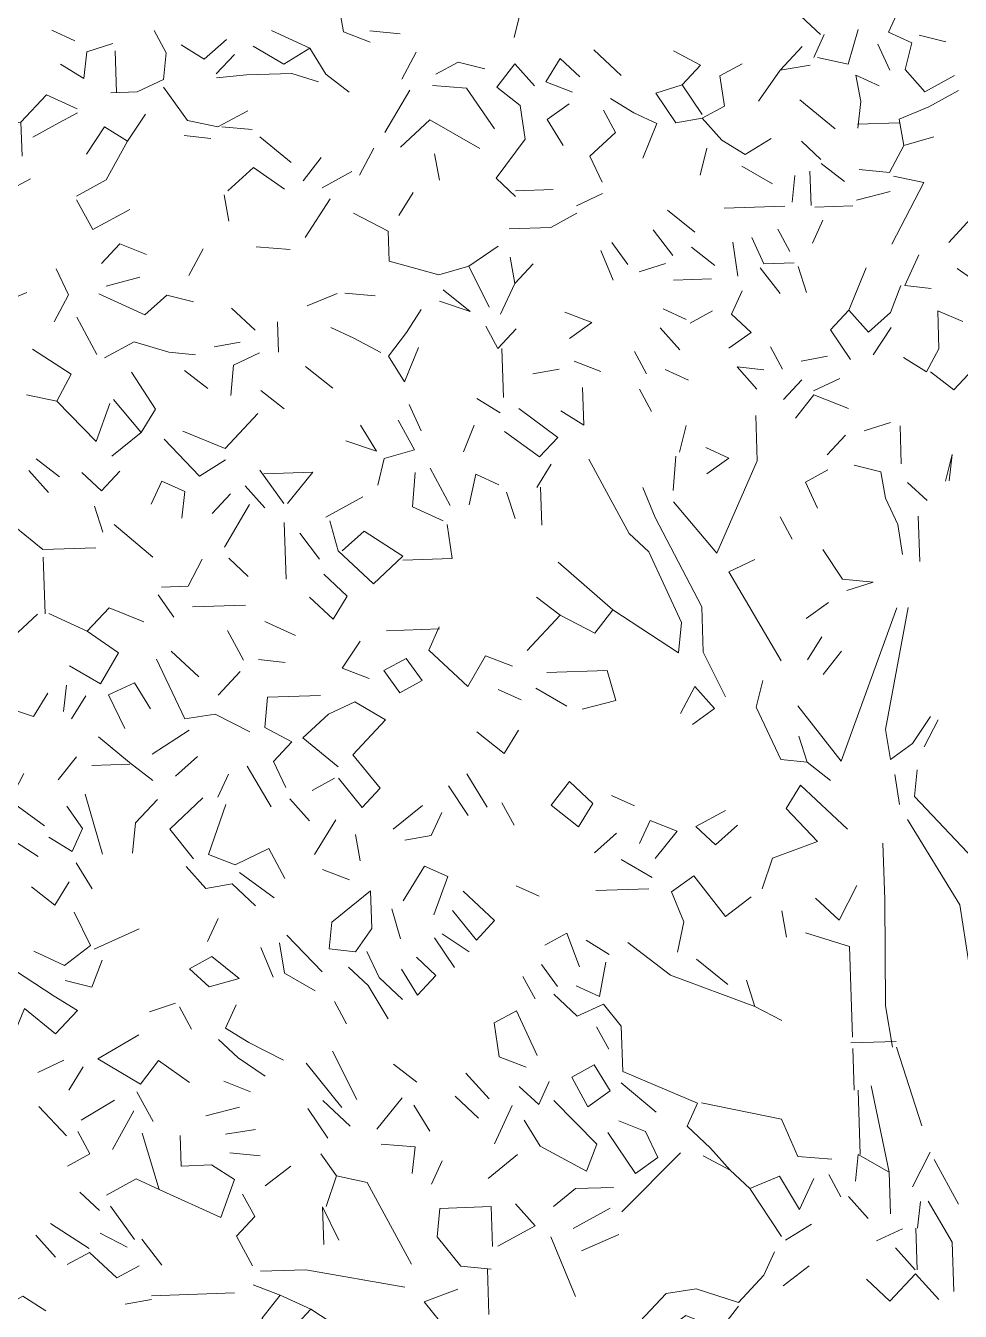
# Model space of a CAD drawing. Header units: metres. Extents: x -2628 to 2344, y 1 to 5026.
# Drawn here: x -1326 to -140, y 2174 to 3804 of the extents above; entities that cross this region are included whole.
import ezdxf

# ---------------------------------------------------------------- set-up
doc = ezdxf.new("R2010")
doc.units = ezdxf.units.M
doc.layers.add('G-IMPT', color=8, linetype='Continuous', lineweight=13)

# ---------------------------------------------------------------- blocks, each defined once
blk = doc.blocks.new('91 boom02_2D - boom2_dwg_91BM04-5054193-00_0 Basismaterialen')
at = {"layer": 'G-IMPT'}
for p, q in [((-638.5, 3945.6), (-629.7, 3981)), ((-1218.8, 3941.1), (-1249.2, 3955.1)), ((-68, 3939.9), (-103.3, 3948.8)), ((-1163.9, 3872.9), (-1165.7, 3927.8)), ((-786.8, 3890.6), (-767.9, 3926.3)), ((-366.7, 3894.8), (-337.2, 3910.8)), ((-1171.4, 3872.6), (-1136.4, 3873.8)), ((-809.4, 3819.9), (-776.3, 3876)), ((-424.6, 3832.9), (-450.9, 3872)), ((-214.2, 3824.9), (-260.6, 3863.4)), ((-232.9, 3784.2), (-258.7, 3808.4)), ((-917.3, 3756.1), (-893.3, 3786.9)), ((-201.9, 3755.3), (-232.7, 3779.3)), ((-271, 3728), (-267.2, 3763.1)), ((-1015.6, 3702.8), (-1021.7, 3737.6)), ((-273.8, 3662.8), (-289.8, 3692.3)), ((-934.2, 3665.5), (-979.4, 3669)), ((-286.9, 3607.3), (-313.1, 3641.5)), ((-980.7, 3558.9), (-1011.7, 3587.9)), ((-170.1, 3556.3), (-141, 3582.3)), ((-1035, 3537), (-1000.2, 3543.3)), ((-523.6, 3504.3), (-559.1, 3518.1)), ((-463.4, 3501.3), (-479.5, 3530.8)), ((-282.2, 3467.4), (-258.1, 3493.2)), ((-242.6, 3478.7), (-208.1, 3494.9)), ((-656.8, 3449.8), (-687.5, 3468.8)), ((-705.1, 3398.1), (-691.3, 3433.6)), ((-224.7, 3394.4), (-200.5, 3420.2)), ((-820.2, 3399.2), (-860.7, 3412.9)), ((-428.2, 3347.4), (-424.7, 3392.6)), ((-1253.6, 3344.6), (-1279.6, 3373.7)), ((-942.9, 3330), (-974.4, 3374)), ((-749.4, 3376.6), (-722.7, 3327.4)), ((-1021, 3272.4), (-987.9, 3328.5)), ((-887.3, 3311.9), (-838.2, 3338.6)), ((-370.4, 3264.3), (-427.7, 3332.4)), ((-1181.8, 3292), (-1192.9, 3326.6)), ((-270.9, 3282.7), (-286.9, 3312.2)), ((-1115.7, 3259.2), (-1167.1, 3302.4)), ((-939.6, 3230.1), (-942.1, 3305.1)), ((-870.8, 3267.5), (-882.1, 3307.1)), ((-989.7, 3233.4), (-1015.5, 3257.6)), ((-927.1, 3155.5), (-967.7, 3174.1)), ((-737.2, 3164.4), (-807.2, 3162)), ((-421, 3132.6), (-417.3, 3172.7)), ((-1091.4, 3134.9), (-1055.2, 3101.1)), ((-229.9, 3104), (-205.9, 3134.8)), ((-1029.4, 3077), (-1000.5, 3108)), ((-940.8, 3120), (-976, 3123.8)), ((-609.5, 3086.2), (-568.7, 3062.5)), ((-96.6, 3008.4), (-77.8, 3044.1)), ((-700.7, 2973), (-674.2, 2928.9)), ((-109.4, 2943), (-105.6, 2978.1)), ((-905.1, 2951.1), (-875.6, 2967.1)), ((-423, 2897.3), (-458.5, 2911.1)), ((-532.1, 2868.6), (-503, 2894.6)), ((-1195.9, 2821.2), (-1217.1, 2855.5)), ((-955.4, 2809.3), (-1001.5, 2842.8)), ((-605.2, 2811.2), (-635.7, 2825.1)), ((-530.5, 2818.7), (-460.5, 2821.1)), ((-788.4, 2755), (-799.8, 2794.6)), ((-892, 2711.4), (-938.7, 2759.9)), ((-697.8, 2738), (-733.6, 2761.8)), ((-512.6, 2734.2), (-543.2, 2753.2)), ((-610.7, 2675.9), (-626.7, 2705.4)), ((-1215.5, 2660.5), (-1246.2, 2679.4)), ((-859.7, 2642.5), (-875.7, 2672)), ((-986.7, 2553.1), (-1022.2, 2566.9)), ((-1166.4, 2542), (-1210.6, 2515.5)), ((-891.3, 2541.3), (-855.1, 2507.5)), ((-1177.2, 2416.6), (-1137.9, 2438)), ((-206.6, 2414.4), (-222.6, 2443.9)), ((-279.7, 2356.9), (-245.4, 2378.1)), ((-159.6, 2355.9), (-125.1, 2372.1)), ((-1104.1, 2324), (-1130.2, 2358.2)), ((-947.7, 2284.3), (-983.1, 2298.1))]:
    blk.add_line(p, q, dxfattribs=at)
at = {"layer": 'G-IMPT', "flags": 128}
for points in [[(-828.5, 3939.2), (-863.9, 3953.1), (-828.5, 3939.2), (-863.9, 3953.1), (-870.1, 3987.9)], [(-56.5, 3895.3), (-95.8, 3873.9), (-56.5, 3895.3), (-95.8, 3873.9), (-121.8, 3903.1), (-113, 3938.4), (-143.5, 3952.4), (-129.5, 3982.9)], [(-1101.9, 3890), (-1098.1, 3925.1), (-1101.9, 3890), (-1136.4, 3873.8), (-1171.4, 3872.6), (-1136.4, 3873.8), (-1101.9, 3890), (-1098.1, 3925.1), (-1114.1, 3954.6), (-1098.1, 3925.1), (-1101.9, 3890), (-1098.1, 3925.1)], [(-1018.7, 3942.9), (-1047.8, 3916.9), (-1078.4, 3935.8), (-1047.8, 3916.9)], [(-856.2, 3873.3), (-887.1, 3897.2), (-908.2, 3931.5), (-959.1, 3954.9)], [(-788.8, 3950.6), (-829, 3954.3), (-788.8, 3950.6), (-829, 3954.3)], [(-242.4, 3919), (-228.5, 3949.5), (-242.4, 3919), (-228.5, 3949.5)], [(-183.7, 3956), (-197.1, 3910.5), (-237.4, 3919.2), (-197.1, 3910.5), (-237.4, 3919.2)], [(-143.5, 3952.4), (-113, 3938.4), (-121.8, 3903.1), (-113, 3938.4)], [(-1207, 3891.5), (-1237.7, 3910.4), (-1207, 3891.5), (-1203.2, 3926.6), (-1168.6, 3937.8)], [(-1008, 3923.2), (-1032.1, 3897.4), (-1008, 3923.2), (-1032.1, 3897.4)], [(-942.5, 3910.4), (-908.2, 3931.5), (-942.5, 3910.4), (-983.4, 3934), (-942.5, 3910.4), (-983.4, 3934)], [(-389.8, 3839), (-363.8, 3809.9), (-389.8, 3839), (-360.4, 3855), (-366.7, 3894.8), (-337.2, 3910.8), (-366.7, 3894.8), (-360.4, 3855), (-389.8, 3839), (-363.8, 3809.9), (-333.2, 3790.9), (-298.8, 3812.1), (-333.2, 3790.9), (-298.8, 3812.1), (-333.2, 3790.9), (-298.8, 3812.1), (-333.2, 3790.9), (-363.8, 3809.9), (-389.8, 3839), (-424.6, 3832.9), (-450.9, 3872), (-416.3, 3883.1), (-390, 3844), (-416.3, 3883.1), (-392.2, 3908.9), (-427.8, 3927.8), (-392.2, 3908.9), (-427.8, 3927.8), (-392.2, 3908.9), (-427.8, 3927.8)], [(-315.5, 3861.5), (-286.9, 3902.5), (-247.1, 3908.8), (-286.9, 3902.5), (-257.9, 3933.5), (-286.9, 3902.5), (-247.1, 3908.8)], [(-636.4, 3735.6), (-662.3, 3759.8), (-624, 3811.1), (-630.5, 3855.9), (-661.3, 3879.9), (-637.3, 3910.7), (-611.3, 3881.5), (-637.3, 3910.7), (-661.3, 3879.9), (-637.3, 3910.7), (-611.3, 3881.5), (-637.3, 3910.7)], [(-596.5, 3887.1), (-561.1, 3873.2), (-596.5, 3887.1), (-577.6, 3917.7), (-551.7, 3893.6)], [(-932.1, 3898.2), (-896.7, 3886.9), (-932.1, 3898.2), (-992.1, 3896.2), (-1031.9, 3892.3), (-992.1, 3896.2), (-1031.9, 3892.3)], [(-184.2, 3825.9), (-180.4, 3861.1), (-186.6, 3895.9), (-156.1, 3881.9), (-186.6, 3895.9), (-180.4, 3861.1), (-186.6, 3895.9)], [(-990.5, 3848.7), (-1029.8, 3827.4), (-1070.1, 3836.1), (-1101.6, 3880), (-1070.1, 3836.1), (-1029.8, 3827.4), (-1070.1, 3836.1)], [(-664.5, 3824.8), (-701.3, 3878.5), (-746.4, 3882)], [(-624, 3811.1), (-630.5, 3855.9), (-661.3, 3879.9)], [(-129.6, 3837.8), (-90.2, 3854.1), (-50.9, 3875.5), (-90.2, 3854.1), (-129.6, 3837.8), (-123.4, 3803), (-142.2, 3767.3), (-182.4, 3771)], [(-50.9, 3875.5), (-90.2, 3854.1), (-129.6, 3837.8), (-123.4, 3803), (-83.8, 3814.3), (-123.4, 3803)], [(-1290.1, 3833.6), (-1288.6, 3788.6), (-1290.1, 3833.6), (-1288.6, 3788.6), (-1290.1, 3833.6), (-1324.9, 3827.5), (-1290.1, 3833.6), (-1256.3, 3869.8), (-1215.7, 3851.1), (-1256.3, 3869.8), (-1215.7, 3851.1), (-1256.3, 3869.8)], [(-662.3, 3759.8), (-624, 3811.1), (-662.3, 3759.8), (-624, 3811.1), (-662.3, 3759.8), (-624, 3811.1), (-630.5, 3855.9), (-624, 3811.1), (-630.5, 3855.9)], [(-468.1, 3786.3), (-449.6, 3832), (-480.1, 3845.9), (-510.8, 3864.9), (-480.1, 3845.9), (-449.6, 3832)], [(-1274.5, 3814.1), (-1245, 3830.2), (-1215.5, 3846.2), (-1245, 3830.2), (-1215.5, 3846.2)], [(-1177.5, 3757.4), (-1216.8, 3736), (-1177.5, 3757.4), (-1216.8, 3736), (-1177.5, 3757.4), (-1149.2, 3808.4), (-1125.4, 3844.2)], [(-522, 3754.5), (-538.2, 3789), (-504.2, 3820.1), (-520.2, 3849.6)], [(-1149.2, 3808.4), (-1179.8, 3827.4), (-1203.6, 3791.5)], [(-892, 3747), (-852.7, 3768.4), (-892, 3747), (-852.7, 3768.4)], [(-556, 3723.3), (-521.5, 3739.5), (-556, 3723.3), (-521.5, 3739.5)], [(-186, 3730.8), (-141.4, 3742.3), (-186, 3730.8), (-141.4, 3742.3)], [(-64.1, 3674.9), (-30.3, 3711.1), (-64.1, 3674.9), (-30.3, 3711.1), (-16.3, 3741.5)], [(-1195.3, 3691.8), (-1146.2, 3718.4), (-1195.3, 3691.8), (-1216.6, 3731), (-1195.3, 3691.8), (-1216.6, 3731)], [(-360.8, 3719.9), (-280.8, 3722.6), (-360.8, 3719.9), (-280.8, 3722.6)], [(-671.5, 3589.3), (-698.4, 3643.5), (-671.5, 3589.3), (-698.4, 3643.5), (-659.3, 3669.8), (-698.4, 3643.5), (-659.3, 3669.8), (-698.4, 3643.5), (-738, 3632.1), (-803.6, 3649.9), (-805, 3689.9), (-850.8, 3713.4)], [(-555.7, 3713.3), (-590, 3694.7), (-645, 3692.8), (-590, 3694.7), (-645, 3692.8), (-590, 3694.7), (-645, 3692.8), (-590, 3694.7), (-645, 3692.8)], [(-1124.2, 3659.1), (-1159.6, 3673), (-1183.8, 3647.1), (-1159.6, 3673), (-1183.8, 3647.1)], [(-324.4, 3681.2), (-308.3, 3646.6), (-268.3, 3648), (-308.3, 3646.6)], [(-643.8, 3655.3), (-637.6, 3620.5), (-613.4, 3646.4), (-637.6, 3620.5), (-656.2, 3579.9), (-637.6, 3620.5)], [(-87.1, 3614.1), (-122.2, 3617.9), (-87.1, 3614.1), (-122.2, 3617.9), (-103.5, 3658.5)], [(-1246.2, 3569.9), (-1227.4, 3605.6), (-1246.2, 3569.9), (-1227.4, 3605.6), (-1243.6, 3640), (-1227.4, 3605.6)], [(-438.4, 3647.2), (-473, 3636.1), (-438.4, 3647.2), (-473, 3636.1), (-438.4, 3647.2), (-473, 3636.1)], [(-127.2, 3617.8), (-141, 3582.3), (-170.1, 3556.3), (-196.2, 3585.4), (-170.1, 3556.3), (-196.2, 3585.4), (-173, 3641.2), (-196.2, 3585.4), (-220.3, 3559.6), (-194, 3520.4), (-220.3, 3559.6), (-196.2, 3585.4), (-173, 3641.2), (-196.2, 3585.4), (-173, 3641.2), (-196.2, 3585.4)], [(-1187.4, 3606.9), (-1126.5, 3579), (-1097.3, 3605), (-1062, 3596.2)], [(-822.1, 3604.3), (-862.3, 3607.9), (-822.1, 3604.3), (-862.3, 3607.9)], [(-736.8, 3597.2), (-696.3, 3583.5), (-736.8, 3597.2), (-696.3, 3583.5), (-732.3, 3612.3), (-696.3, 3583.5), (-732.3, 3612.3), (-696.3, 3583.5)], [(-354.5, 3535), (-325.2, 3556), (-351.1, 3580.2), (-337.1, 3610.7), (-351.1, 3580.2)], [(-764.8, 3536.2), (-783.3, 3490.5), (-764.8, 3536.2), (-783.3, 3490.5), (-804.4, 3524.8), (-780.4, 3555.7), (-761.4, 3586.3)], [(-124, 3522.8), (-93.3, 3503.8), (-76.9, 3534.4), (-78.6, 3584.4), (-45.5, 3570.5)], [(-565.1, 3547.9), (-535.8, 3568.9), (-571.2, 3582.7)], [(-850.2, 3548.3), (-814.6, 3529.5), (-850.2, 3548.3), (-814.6, 3529.5), (-850.2, 3548.3), (-880.7, 3562.3), (-850.2, 3548.3), (-880.7, 3562.3)], [(-804.4, 3524.8), (-783.3, 3490.5), (-804.4, 3524.8), (-780.4, 3555.7)], [(-675.7, 3564.2), (-659.7, 3534.8), (-675.7, 3564.2), (-659.7, 3534.8), (-635.6, 3560.6)], [(-164.1, 3526.5), (-140.3, 3562.3), (-164.1, 3526.5), (-140.3, 3562.3)], [(-1140.3, 3543.5), (-1179.5, 3522.2), (-1140.3, 3543.5), (-1094.8, 3530), (-1140.3, 3543.5), (-1179.5, 3522.2)], [(-283.5, 3507.4), (-299.6, 3536.9), (-283.5, 3507.4), (-299.6, 3536.9)], [(-57.5, 3480), (-18.9, 3521.3), (-57.5, 3480), (-88.3, 3504)], [(-1170.2, 3392.4), (-1131.2, 3423.7), (-1112.2, 3454.4), (-1143.9, 3503.4), (-1112.2, 3454.4), (-1143.9, 3503.4), (-1112.2, 3454.4), (-1131.2, 3423.7), (-1167.7, 3467.5), (-1131.2, 3423.7), (-1167.7, 3467.5)], [(-878, 3482.3), (-914, 3511.1), (-878, 3482.3), (-914, 3511.1)], [(-578.7, 3507.4), (-613.5, 3501.3), (-578.7, 3507.4), (-613.5, 3501.3), (-578.7, 3507.4), (-613.5, 3501.3)], [(-317.6, 3481.2), (-343.7, 3510.4), (-317.6, 3481.2), (-343.7, 3510.4), (-308.5, 3506.6)], [(-576.8, 3452.5), (-546.2, 3433.5), (-576.8, 3452.5), (-546.2, 3433.5), (-547.9, 3483.4)], [(-1283, 3473.6), (-1242.6, 3465), (-1190.8, 3411.7), (-1172.5, 3462.3), (-1190.8, 3411.7), (-1242.6, 3465), (-1283, 3473.6), (-1242.6, 3465), (-1190.8, 3411.7), (-1172.5, 3462.3), (-1190.8, 3411.7), (-1172.5, 3462.3), (-1190.8, 3411.7), (-1172.5, 3462.3), (-1190.8, 3411.7)], [(-196.7, 3455.3), (-242.4, 3473.7), (-266.4, 3442.9)], [(-1076.2, 3425.6), (-1020.4, 3402.5), (-1076.2, 3425.6), (-1020.4, 3402.5), (-1076.2, 3425.6), (-1020.4, 3402.5), (-1076.2, 3425.6), (-1020.4, 3402.5), (-977, 3449)], [(-651, 3425), (-604.8, 3391.5), (-580.7, 3417.3), (-632, 3455.6), (-580.7, 3417.3)], [(-319, 3446.2), (-317, 3386.2), (-370.4, 3264.3), (-427.7, 3332.4), (-370.4, 3264.3), (-317, 3386.2)], [(-383.9, 3369), (-354.6, 3390), (-385.1, 3403.9), (-354.6, 3390)], [(-608.5, 3351.3), (-589.5, 3382), (-608.5, 3351.3), (-589.5, 3382), (-608.5, 3351.3), (-589.5, 3382)], [(-486.3, 3290.4), (-460.5, 3266.3), (-486.3, 3290.4), (-513, 3339.6), (-486.3, 3290.4), (-460.5, 3266.3), (-417.3, 3172.7), (-421, 3132.6), (-507.9, 3189.7), (-531.9, 3158.8), (-507.9, 3189.7), (-580.1, 3252.3), (-507.9, 3189.7), (-421, 3132.6), (-417.3, 3172.7), (-460.5, 3266.3), (-486.3, 3290.4), (-513, 3339.6), (-539.7, 3388.7)], [(-513, 3339.6), (-486.3, 3290.4), (-513, 3339.6), (-539.7, 3388.7)], [(-131.5, 3302.4), (-147.7, 3336.9), (-153.9, 3371.7), (-189.2, 3380.5)], [(-59.6, 3394.9), (-63.4, 3359.8), (-59.6, 3394.9), (-63.4, 3359.8), (-59.6, 3394.9), (-68.4, 3359.6)], [(-1209.5, 3371.1), (-1183.6, 3346.9), (-1159.5, 3372.8), (-1183.6, 3346.9), (-1159.5, 3372.8)], [(-938, 3330.2), (-904.3, 3371.4), (-969.3, 3369.2), (-904.3, 3371.4)], [(-732, 3307.1), (-772.7, 3325.8), (-732, 3307.1), (-772.7, 3325.8), (-769.2, 3370.9)], [(-697.7, 3328.3), (-689.1, 3368.6), (-658.6, 3354.7), (-689.1, 3368.6), (-658.6, 3354.7)], [(-237.3, 3323.8), (-253.5, 3358.3), (-224, 3374.4), (-253.5, 3358.3)], [(-125.2, 3262.6), (-131.5, 3302.4), (-147.7, 3336.9), (-153.9, 3371.7)], [(-1077.3, 3310.5), (-1073.5, 3345.7), (-1104, 3359.6), (-1073.5, 3345.7), (-1104, 3359.6), (-1118, 3329.1), (-1104, 3359.6), (-1073.5, 3345.7)], [(-452, 3311.6), (-390.5, 3193.6), (-452, 3311.6), (-468.3, 3351.1), (-452, 3311.6), (-468.3, 3351.1), (-452, 3311.6), (-468.3, 3351.1), (-452, 3311.6), (-468.3, 3351.1), (-452, 3311.6), (-390.5, 3193.6), (-388.5, 3133.6), (-359, 3074.6), (-388.5, 3133.6), (-390.5, 3193.6)], [(-1191.1, 3271.6), (-1261, 3269.3), (-1191.1, 3271.6), (-1261, 3269.3), (-1297.1, 3298.1)], [(-824.3, 3224), (-870.8, 3267.5), (-824.3, 3224), (-870.8, 3267.5), (-882.1, 3307.1), (-870.8, 3267.5), (-824.3, 3224), (-785.5, 3260.3), (-836.7, 3293.6), (-865.8, 3267.6)], [(-720.3, 3257.5), (-785.3, 3255.3), (-720.3, 3257.5), (-726.9, 3302.3)], [(-836.7, 3293.6), (-785.5, 3260.3), (-836.7, 3293.6), (-785.5, 3260.3), (-836.7, 3293.6), (-785.5, 3260.3), (-836.7, 3293.6), (-785.5, 3260.3), (-836.7, 3293.6), (-785.5, 3260.3)], [(-204.2, 3229.9), (-164, 3226.3), (-198.6, 3215.1), (-164, 3226.3), (-204.2, 3229.9), (-230.5, 3269.1)], [(-1260.7, 3259.3), (-1258.2, 3184.3), (-1260.7, 3259.3), (-1258.2, 3184.3)], [(-1050.5, 3256.4), (-1069.3, 3220.7), (-1104.3, 3219.5), (-1069.3, 3220.7), (-1104.3, 3219.5)], [(-621.2, 3135.8), (-577.7, 3182.3), (-608.6, 3206.3), (-577.7, 3182.3), (-531.9, 3158.8), (-507.9, 3189.7), (-580.1, 3252.3), (-507.9, 3189.7), (-580.1, 3252.3), (-507.9, 3189.7), (-580.1, 3252.3)], [(-354.5, 3239.9), (-285.6, 3122.1), (-354.5, 3239.9), (-320.1, 3256)], [(-908.8, 3206.1), (-877.7, 3177.2), (-858.8, 3207.8)], [(-1225.8, 3115.4), (-1185, 3091.7), (-1161.4, 3132.6), (-1202.4, 3161.2), (-1173.4, 3192.2), (-1127.8, 3173.7)], [(-1185, 3091.7), (-1161.4, 3132.6), (-1202.4, 3161.2), (-1173.4, 3192.2), (-1202.4, 3161.2), (-1173.4, 3192.2), (-1202.4, 3161.2)], [(-132.8, 3192.3), (-206, 2989.7), (-263.5, 3062.9), (-206, 2989.7), (-263.5, 3062.9), (-206, 2989.7)], [(-996, 3123.1), (-1017.3, 3162.4), (-996, 3123.1), (-1017.3, 3162.4), (-996, 3123.1), (-1017.3, 3162.4), (-996, 3123.1), (-1017.3, 3162.4)], [(-737.3, 3166.9), (-751.3, 3136.4), (-737.3, 3166.9), (-751.3, 3136.4), (-737.3, 3166.9), (-751.3, 3136.4), (-737.3, 3166.9), (-751.3, 3136.4), (-699.6, 3088.1), (-676, 3128.9), (-640.5, 3115.1), (-676, 3128.9)], [(-865.5, 3112.5), (-841.8, 3148.3), (-865.5, 3112.5), (-830.1, 3098.7)], [(-250.6, 3123.3), (-231.6, 3153.9), (-250.6, 3123.3), (-231.6, 3153.9)], [(-780.9, 3125.4), (-810.4, 3109.4), (-780.9, 3125.4), (-759.9, 3096.1), (-789.4, 3080.1), (-810.4, 3109.4), (-789.4, 3080.1), (-759.9, 3096.1), (-789.4, 3080.1)], [(-987.8, 3028.3), (-1033.6, 3051.8), (-987.8, 3028.3), (-1033.6, 3051.8), (-1073.4, 3045.5), (-1111.1, 3124.3), (-1073.4, 3045.5), (-1111.1, 3124.3)], [(-548.5, 3058.2), (-503.9, 3069.7), (-515.3, 3109.4), (-595.2, 3106.7), (-515.3, 3109.4)], [(-1330.3, 3096.9), (-1314.1, 3062.3), (-1273.6, 3048.8), (-1254.6, 3079.4), (-1273.6, 3048.8), (-1314.1, 3062.3), (-1338.1, 3031.5), (-1359.4, 3070.9), (-1338.1, 3031.5), (-1359.4, 3070.9), (-1338.1, 3031.5), (-1314.1, 3062.3)], [(-1140.1, 3093.2), (-1174.5, 3077.1), (-1140.1, 3093.2), (-1118.9, 3059), (-1140.1, 3093.2), (-1174.5, 3077.1), (-1153, 3032.8)], [(-964.3, 3074.2), (-968, 3034), (-964.3, 3074.2), (-968, 3034), (-964.3, 3074.2), (-894.3, 3076.5)], [(-402.8, 3038.1), (-373.5, 3059.1), (-402.8, 3038.1), (-373.5, 3059.1), (-399.5, 3088.3), (-418.3, 3052.6), (-399.5, 3088.3), (-418.3, 3052.6)], [(-286.1, 2992), (-318.5, 3061), (-286.1, 2992), (-318.5, 3061), (-286.1, 2992), (-318.5, 3061), (-286.1, 2992), (-251, 2988.2), (-286.1, 2992), (-251, 2988.2), (-262.2, 3022.8), (-251, 2988.2), (-220.2, 2964.2), (-251, 2988.2), (-220.2, 2964.2), (-251, 2988.2), (-262.2, 3022.8), (-251, 2988.2), (-286.1, 2992), (-251, 2988.2), (-262.2, 3022.8)], [(-917.4, 3020.7), (-871.1, 2982.3), (-917.4, 3020.7), (-883.5, 3051.9)], [(-88, 3048.8), (-111.8, 3012.9), (-141, 2991.9), (-111.8, 3012.9), (-88, 3048.8), (-111.8, 3012.9), (-141, 2991.9)], [(-940.2, 2954.9), (-956.4, 2989.4), (-932.3, 3015.2), (-968, 3034), (-932.3, 3015.2), (-968, 3034), (-932.3, 3015.2), (-956.4, 2989.4)], [(-632.6, 3030.4), (-651.6, 2999.7), (-687.6, 3028.5), (-651.6, 2999.7), (-632.6, 3030.4), (-651.6, 2999.7), (-632.6, 3030.4), (-651.6, 2999.7)], [(-1216.8, 2995.6), (-1240.8, 2964.8), (-1216.8, 2995.6), (-1240.8, 2964.8)], [(-1380.5, 2955.1), (-1356.4, 2980.9), (-1380.5, 2955.1), (-1356.4, 2980.9), (-1380.5, 2955.1), (-1334.3, 2921.6), (-1304.9, 2937.6), (-1286.1, 2973.3), (-1304.9, 2937.6), (-1258.8, 2904.1), (-1304.9, 2937.6), (-1286.1, 2973.3), (-1304.9, 2937.6), (-1334.3, 2921.6), (-1304.9, 2937.6), (-1286.1, 2973.3), (-1304.9, 2937.6), (-1286.1, 2973.3)], [(-135.4, 2972.1), (-129, 2932.3), (-135.4, 2972.1), (-129, 2932.3)], [(-534.3, 2933.6), (-565.3, 2962.6), (-534.3, 2933.6), (-565.3, 2962.6), (-534.3, 2933.6), (-565.3, 2962.6), (-589.3, 2931.7), (-553.3, 2903), (-589.3, 2931.7), (-565.3, 2962.6), (-534.3, 2933.6), (-553.3, 2903)], [(-260, 2957.9), (-198, 2899.9), (-260, 2957.9), (-279, 2927.3), (-237.5, 2883.6), (-279, 2927.3), (-237.5, 2883.6), (-296.7, 2861.6), (-310.4, 2821.1), (-296.7, 2861.6), (-310.4, 2821.1)], [(-1138.8, 2908.2), (-1142.5, 2868), (-1138.8, 2908.2), (-1109.8, 2939.2)], [(-1062.1, 2860.7), (-1093.5, 2899.8), (-1049.8, 2941.2), (-1093.5, 2899.8)], [(-1229.6, 2930.1), (-1208.6, 2900.8), (-1229.6, 2930.1), (-1208.6, 2900.8)], [(-1006.9, 2852.6), (-1042.3, 2866.4), (-1019.5, 2932.3), (-1042.3, 2866.4), (-1019.5, 2932.3), (-1042.3, 2866.4), (-1006.9, 2852.6), (-962.6, 2874.1), (-941.3, 2834.8), (-962.6, 2874.1), (-941.3, 2834.8), (-962.6, 2874.1)], [(-798.3, 2899.7), (-759.3, 2931), (-798.3, 2899.7), (-759.3, 2931), (-798.3, 2899.7), (-759.3, 2931)], [(-782.8, 2885.2), (-748, 2891.4), (-782.8, 2885.2), (-748, 2891.4), (-734, 2921.9)], [(-638.4, 2905.1), (-654.5, 2934.5), (-638.4, 2905.1), (-654.5, 2934.5)], [(-343.2, 2905.1), (-372.4, 2879), (-398.2, 2903.2), (-358.9, 2924.6), (-398.2, 2903.2)], [(-451.8, 2861.3), (-423, 2897.3), (-458.5, 2911.1), (-472.5, 2880.7)], [(28.4, 2567.4), (23.3, 2717.3), (28.4, 2567.4), (-17.6, 2595.8), (-49.5, 2799.9), (-118.4, 2912.7)], [(-842, 2858.2), (-848.1, 2893), (-842, 2858.2), (-848.1, 2893)], [(-138.2, 2611.8), (-147.6, 2666.5), (-138.2, 2611.8), (-147.6, 2666.5), (-148.6, 2806.5), (-151.1, 2881.5), (-148.6, 2806.5), (-147.6, 2666.5)], [(-1011, 2827.5), (-980, 2798.5), (-1011, 2827.5), (-1045.8, 2821.3), (-1071.9, 2850.4)], [(-422.6, 2737.2), (-414, 2777.6), (-430.3, 2817.1), (-401, 2838.1), (-359.2, 2784.4), (-325.1, 2810.6), (-359.2, 2784.4), (-325.1, 2810.6), (-359.2, 2784.4), (-325.1, 2810.6)], [(-430.3, 2817.1), (-401, 2838.1), (-430.3, 2817.1), (-414, 2777.6), (-430.3, 2817.1), (-401, 2838.1), (-359.2, 2784.4)], [(-1276, 2823.5), (-1245.2, 2799.5), (-1276, 2823.5), (-1245.2, 2799.5), (-1276, 2823.5), (-1245.2, 2799.5), (-1276, 2823.5), (-1245.2, 2799.5), (-1226.3, 2830.2), (-1245.2, 2799.5)], [(-828.1, 2818.6), (-879.2, 2776.9), (-828.1, 2818.6), (-879.2, 2776.9), (-828.1, 2818.6), (-879.2, 2776.9), (-828.1, 2818.6), (-826.4, 2768.6), (-847.9, 2737.9), (-826.4, 2768.6)], [(-688.3, 2753.3), (-719.6, 2792.3), (-688.3, 2753.3), (-664.2, 2779.1), (-705.5, 2817.8)], [(-1198.3, 2746.1), (-1232.5, 2719.9), (-1273.2, 2738.6), (-1232.5, 2719.9), (-1198.3, 2746.1), (-1219.8, 2790.4), (-1198.3, 2746.1), (-1219.8, 2790.4)], [(-284.4, 2791.9), (-278.2, 2757.2), (-284.4, 2791.9), (-278.2, 2757.2)], [(-717.1, 2717.3), (-743.5, 2756.5), (-717.1, 2717.3), (-743.5, 2756.5)], [(-956.8, 2704.2), (-973.2, 2743.7), (-956.8, 2704.2), (-973.2, 2743.7)], [(-901.2, 2686.1), (-942, 2709.7), (-948.3, 2749.6), (-942, 2709.7), (-948.3, 2749.6), (-942, 2709.7), (-948.3, 2749.6), (-942, 2709.7), (-948.3, 2749.6)], [(-785.7, 2675), (-816.7, 2703.9), (-832.9, 2738.4), (-816.7, 2703.9)], [(-488.1, 2750.1), (-431.6, 2706.9), (-320.2, 2665.7), (-331.3, 2700.3), (-320.2, 2665.7), (-284.5, 2646.9), (-320.2, 2665.7), (-431.6, 2706.9), (-320.2, 2665.7), (-284.5, 2646.9), (-320.2, 2665.7), (-284.5, 2646.9), (-320.2, 2665.7), (-284.5, 2646.9)], [(-1182.7, 2726.6), (-1196.5, 2691.1), (-1231.8, 2699.9), (-1196.5, 2691.1), (-1182.7, 2726.6), (-1196.5, 2691.1), (-1231.8, 2699.9)], [(-831.4, 2693.4), (-857.2, 2717.6), (-831.4, 2693.4), (-804.9, 2649.3), (-831.4, 2693.4), (-857.2, 2717.6)], [(-767.6, 2730.6), (-741.8, 2706.5), (-765.9, 2680.7), (-787.1, 2715), (-765.9, 2680.7), (-787.1, 2715), (-765.9, 2680.7), (-741.8, 2706.5), (-765.9, 2680.7)], [(-1297.3, 2712.7), (-1246.2, 2679.4), (-1215.5, 2660.5), (-1246.2, 2679.4), (-1297.3, 2712.7), (-1246.2, 2679.4), (-1215.5, 2660.5), (-1244.5, 2629.5), (-1285.6, 2663.1), (-1304.1, 2617.4), (-1285.6, 2663.1), (-1244.5, 2629.5)], [(-1005.6, 2667.6), (-1019.6, 2637.1), (-988.9, 2618.1), (-943.1, 2594.7), (-988.9, 2618.1), (-1019.6, 2637.1), (-1005.6, 2667.6), (-1019.6, 2637.1)], [(-622.6, 2585.4), (-658.1, 2599.2), (-664.6, 2644), (-635.1, 2660.1), (-608.1, 2600.9), (-635.1, 2660.1), (-664.6, 2644), (-658.1, 2599.2)], [(-664.6, 2644), (-635.1, 2660.1), (-664.6, 2644), (-635.1, 2660.1), (-608.1, 2600.9)], [(-1134.4, 2628.2), (-1188.3, 2596.3), (-1132.2, 2563.2), (-1188.3, 2596.3), (-1134.4, 2628.2), (-1188.3, 2596.3), (-1132.2, 2563.2), (-1108.2, 2594.1), (-1067.2, 2565.4), (-1108.2, 2594.1), (-1067.2, 2565.4), (-1108.2, 2594.1), (-1067.2, 2565.4), (-1108.2, 2594.1), (-1067.2, 2565.4)], [(-1003.2, 2597.6), (-967.4, 2573.8), (-1003.2, 2597.6), (-1029.1, 2621.8)], [(-133.5, 2619.5), (-193.4, 2617.4), (-133.5, 2619.5), (-193.4, 2617.4)], [(-133.2, 2612), (-99.7, 2508), (-133.2, 2612), (-99.7, 2508), (-133.2, 2612), (-99.7, 2508), (-133.2, 2612), (-99.7, 2508)], [(-562.1, 2572.4), (-540.8, 2533.2), (-562.1, 2572.4), (-540.8, 2533.2), (-562.1, 2572.4), (-540.8, 2533.2), (-511.5, 2554.2), (-540.8, 2533.2), (-511.5, 2554.2), (-532.7, 2588.5), (-562.1, 2572.4), (-540.8, 2533.2), (-562.1, 2572.4), (-532.7, 2588.5), (-511.5, 2554.2)], [(-591.9, 2566.5), (-605.9, 2536), (-631.8, 2560.1), (-605.9, 2536), (-631.8, 2560.1), (-605.9, 2536), (-631.8, 2560.1)], [(-496.9, 2564.6), (-450.5, 2526.2), (-496.9, 2564.6), (-450.5, 2526.2), (-496.9, 2564.6), (-450.5, 2526.2)], [(-140.8, 2391.6), (-142.6, 2446.6), (-140.8, 2391.6), (-142.6, 2446.6), (-166.5, 2560.8), (-142.6, 2446.6), (-140.8, 2391.6), (-142.6, 2446.6), (-183.5, 2470.2), (-187.3, 2435), (-183.5, 2470.2), (-142.6, 2446.6)], [(-1045.7, 2521.1), (-1001.1, 2532.6), (-1045.7, 2521.1), (-1001.1, 2532.6)], [(-910.9, 2530.7), (-884.6, 2491.6), (-910.9, 2530.7), (-884.6, 2491.6)], [(-786.3, 2544.9), (-820, 2503.7), (-786.3, 2544.9), (-820, 2503.7), (-786.3, 2544.9), (-820, 2503.7)], [(-771, 2535.4), (-749.9, 2501.1), (-771, 2535.4), (-749.9, 2501.1), (-771, 2535.4), (-749.9, 2501.1), (-771, 2535.4), (-749.9, 2501.1)], [(-641, 2534.8), (-664.2, 2484), (-641, 2534.8), (-664.2, 2484)], [(-529.1, 2483.6), (-542.9, 2448), (-604.1, 2481), (-625.3, 2515.3), (-604.1, 2481), (-542.9, 2448), (-529.1, 2483.6), (-542.9, 2448), (-529.1, 2483.6), (-586.1, 2541.6), (-529.1, 2483.6), (-586.1, 2541.6), (-529.1, 2483.6), (-586.1, 2541.6), (-529.1, 2483.6), (-542.9, 2448), (-604.1, 2481), (-625.3, 2515.3), (-604.1, 2481)], [(-261.1, 2397.5), (-242.4, 2438.2), (-261.1, 2397.5), (-242.4, 2438.2), (-261.1, 2397.5), (-287.6, 2441.7), (-327, 2425.3), (-284.9, 2361.7), (-327, 2425.3), (-284.9, 2361.7), (-327, 2425.3), (-287.6, 2441.7), (-327, 2425.3), (-352.9, 2449.4), (-388.5, 2468.3), (-352.9, 2449.4), (-378.9, 2478.6), (-409.9, 2507.6), (-395.9, 2538.1), (-409.9, 2507.6), (-378.9, 2478.6)], [(-218.3, 2464), (-263.4, 2467.5), (-285.1, 2516.8), (-390.9, 2538.2)], [(-514.7, 2499), (-477.8, 2445.2), (-448.5, 2466.2), (-477.8, 2445.2), (-448.5, 2466.2), (-464.7, 2500.7), (-500.2, 2514.5)], [(-1078.4, 2454.9), (-1038.5, 2456.3), (-1078.4, 2454.9), (-1079.8, 2495), (-1078.4, 2454.9), (-1038.5, 2456.3), (-1007.8, 2437.3), (-1026.1, 2386.7), (-1107.5, 2424), (-1130, 2498.2), (-1107.5, 2424), (-1137.9, 2438), (-1177.2, 2416.6), (-1137.9, 2438), (-1177.2, 2416.6), (-1137.9, 2438), (-1177.2, 2416.6), (-1137.9, 2438), (-1107.5, 2424)], [(-773, 2445.2), (-769.1, 2480.4), (-814.3, 2483.9), (-769.1, 2480.4), (-773, 2445.2), (-769.1, 2480.4), (-814.3, 2483.9)], [(-872.9, 2441.9), (-832.6, 2433.2), (-773.9, 2325.2), (-832.6, 2433.2), (-773.9, 2325.2), (-832.6, 2433.2), (-773.9, 2325.2), (-832.6, 2433.2), (-872.9, 2441.9), (-893.9, 2471.2), (-872.9, 2441.9), (-832.6, 2433.2), (-872.9, 2441.9), (-832.6, 2433.2), (-872.9, 2441.9), (-886.6, 2401.4), (-872.9, 2441.9), (-886.6, 2401.4), (-872.9, 2441.9), (-832.6, 2433.2), (-872.9, 2441.9), (-832.6, 2433.2)], [(-112, 2427.6), (-88.5, 2473.4), (-112, 2427.6), (-88.5, 2473.4), (-112, 2427.6), (-88.5, 2473.4), (-112, 2427.6), (-88.5, 2473.4), (-112, 2427.6), (-88.5, 2473.4), (-112, 2427.6), (-88.5, 2473.4)], [(-83.2, 2463.5), (-51.2, 2404.6), (-83.2, 2463.5), (-51.2, 2404.6)], [(-747.5, 2431.1), (-733.5, 2461.6), (-747.5, 2431.1), (-733.5, 2461.6)], [(-984, 2323.1), (-1005.3, 2362.4), (-984, 2323.1), (-1005.3, 2362.4), (-981.2, 2388.2), (-997.2, 2417.7)], [(-507.2, 2426.7), (-557.2, 2425), (-586.4, 2401.5), (-557.2, 2425), (-586.4, 2401.5)], [(-889.8, 2351.3), (-891.5, 2401.2), (-870, 2357), (-891.5, 2401.2), (-889.8, 2351.3), (-891.5, 2401.2), (-870, 2357)], [(-708.8, 2322.4), (-740.1, 2361.4), (-708.8, 2322.4), (-740.1, 2361.4), (-736.4, 2399), (-668.9, 2401.3), (-667.1, 2348.8), (-668.9, 2401.3), (-736.4, 2399), (-668.9, 2401.3)], [(-668.7, 2318.8), (-708.8, 2322.4), (-668.7, 2318.8), (-708.8, 2322.4), (-740.1, 2361.4), (-736.4, 2399), (-668.9, 2401.3), (-736.4, 2399), (-668.9, 2401.3)], [(-659.7, 2349.1), (-610.5, 2375.7), (-636.6, 2404.8)], [(-560.4, 2372.4), (-511.3, 2399.1), (-560.4, 2372.4), (-511.3, 2399.1), (-560.4, 2372.4), (-511.3, 2399.1)], [(-57.3, 2289.3), (-59.5, 2354.3), (-91.3, 2408.3), (-59.5, 2354.3)], [(-1149.9, 2347.5), (-1185.5, 2366.3), (-1149.9, 2347.5), (-1185.5, 2366.3), (-1149.9, 2347.5), (-1185.5, 2366.3)], [(-105.8, 2317.7), (-107.6, 2372.7), (-105.8, 2317.7), (-107.6, 2372.7), (-105.8, 2317.7), (-107.6, 2372.7)], [(-134.3, 2346.8), (-108.3, 2317.7), (-134.3, 2346.8), (-108.3, 2317.7)], [(-1134.1, 2323), (-1163.5, 2307), (-1199.7, 2340.8), (-1229.1, 2324.8), (-1199.7, 2340.8), (-1229.1, 2324.8)], [(-397.6, 2292.8), (-341.9, 2274.7), (-397.6, 2292.8), (-341.9, 2274.7), (-397.6, 2292.8), (-341.9, 2274.7), (-397.6, 2292.8), (-437.4, 2286.5), (-397.6, 2292.8), (-341.9, 2274.7), (-308.2, 2310.9), (-294.2, 2341.4), (-308.2, 2310.9), (-294.2, 2341.4), (-308.2, 2310.9), (-341.9, 2274.7), (-397.6, 2292.8), (-437.4, 2286.5), (-485.7, 2234.9), (-526.2, 2248.5)], [(-782.9, 2294.9), (-913.7, 2317.9), (-973.7, 2315.9), (-913.7, 2317.9)], [(-248.5, 2322.9), (-282.7, 2296.7), (-248.5, 2322.9), (-282.7, 2296.7)], [(-108.1, 2312.6), (-141.9, 2276.5), (-108.1, 2312.6), (-76.9, 2278.7), (-108.1, 2312.6), (-141.9, 2276.5), (-108.1, 2312.6), (-76.9, 2278.7), (-108.1, 2312.6), (-141.9, 2276.5), (-172.9, 2305.4), (-141.9, 2276.5), (-172.9, 2305.4)], [(-1287.8, 2282.8), (-1257.1, 2263.8), (-1287.8, 2282.8), (-1317.3, 2266.8), (-1287.8, 2282.8), (-1317.3, 2266.8), (-1287.8, 2282.8), (-1257.1, 2263.8)], [(-1152.3, 2272.4), (-1117.6, 2278.5), (-1152.3, 2272.4), (-1117.6, 2278.5), (-1152.3, 2272.4), (-1117.6, 2278.5), (-1152.3, 2272.4), (-1117.6, 2278.5)], [(-1007.8, 2287.3), (-1117.7, 2283.6), (-1007.8, 2287.3), (-1117.7, 2283.6), (-1007.8, 2287.3), (-1117.7, 2283.6)], [(-804.7, 2199.1), (-907, 2265.7), (-947.7, 2284.3), (-971.6, 2253.5), (-947.7, 2284.3), (-971.6, 2253.5), (-947.7, 2284.3), (-971.6, 2253.5), (-935.9, 2234.7), (-971.6, 2253.5), (-935.9, 2234.7), (-907, 2265.7), (-935.9, 2234.7), (-971.6, 2253.5), (-947.7, 2284.3)], [(-935.9, 2234.7), (-971.6, 2253.5), (-947.7, 2284.3), (-971.6, 2253.5)], [(-804.4, 2191.6), (-729.5, 2194.1), (-725.9, 2236.8), (-729.5, 2194.1), (-725.9, 2236.8), (-729.5, 2194.1), (-725.9, 2236.8), (-729.5, 2194.1), (-725.9, 2236.8), (-729.5, 2194.1), (-725.9, 2236.8), (-757.2, 2275.7), (-725.9, 2236.8), (-757.2, 2275.7), (-712.8, 2292.2), (-757.2, 2275.7), (-725.9, 2236.8), (-757.2, 2275.7)], [(-485.7, 2234.9), (-437.4, 2286.5), (-485.7, 2234.9), (-437.4, 2286.5)]]:
    blk.add_lwpolyline(points, dxfattribs=at)
for points in [[(-259.3, 3973.5), (-233.5, 3949.4)], [(-532.9, 3929.2), (-496.8, 3895.4)], [(-157.9, 3936.9), (-141.8, 3902.4)], [(-677.2, 3904.3), (-712.5, 3913.1), (-741.9, 3897.1), (-712.5, 3913.1)], [(-594.8, 3837.1), (-573.7, 3802.8), (-594.8, 3837.1), (-573.7, 3802.8), (-594.8, 3837.1), (-565.5, 3858.1)], [(-1024.8, 3827.5), (-984.6, 3823.9)], [(-683.6, 3799.1), (-749.9, 3836.8), (-788.7, 3800.5), (-749.9, 3836.8)], [(-129.4, 3832.8), (-184.4, 3830.9), (-129.4, 3832.8), (-184.4, 3830.9)], [(-1039.3, 3812.1), (-1074.4, 3815.9)], [(-974.3, 3814.3), (-933.1, 3780.6)], [(-823.7, 3799.3), (-842.5, 3763.7)], [(-743.4, 3792), (-737.2, 3757.2)], [(-383.5, 3799.2), (-392.3, 3763.9), (-383.5, 3799.2), (-392.3, 3763.9)], [(-941.9, 3745.3), (-983, 3773.9), (-941.9, 3745.3), (-983, 3773.9), (-941.9, 3745.3), (-983, 3773.9), (-1016.9, 3742.8), (-983, 3773.9)], [(-296.8, 3752.1), (-337.6, 3775.7)], [(-1277.6, 3759), (-1307.1, 3743), (-1277.6, 3759), (-1307.1, 3743), (-1277.6, 3759), (-1307.1, 3743)], [(-247.4, 3768.8), (-245.8, 3723.8)], [(-137.1, 3762.5), (-96.8, 3753.8), (-139, 3672.4), (-96.8, 3753.8)], [(-771.7, 3741), (-790.7, 3710.4), (-771.7, 3741), (-790.7, 3710.4)], [(-586.7, 3744.8), (-636.7, 3743.1)], [(-881.5, 3732.3), (-914.7, 3681.2)], [(-190.8, 3723.2), (-240.8, 3721.5)], [(-399.7, 3688.6), (-435.7, 3717.4)], [(-230.2, 3704.3), (-244.2, 3673.8)], [(-454.8, 3691.7), (-428.7, 3657.6)], [(-509.4, 3674.9), (-488.3, 3645.5)], [(-404.1, 3668.4), (-373.2, 3644.4)], [(-349.3, 3675.3), (-342.7, 3630.4)], [(-1049.3, 3666.6), (-1068.1, 3631), (-1049.3, 3666.6), (-1068.1, 3631)], [(-507.7, 3624.9), (-524, 3664.4)], [(-698.4, 3643.5), (-738, 3632.1), (-803.6, 3649.9), (-738, 3632.1)], [(-263.1, 3643.2), (-251.9, 3608.5), (-263.1, 3643.2), (-251.9, 3608.5)], [(-52.9, 3640.2), (-11.9, 3611.6)], [(-1177.7, 3617.3), (-1133.1, 3628.8)], [(-377.7, 3626.8), (-427.6, 3625.1)], [(-1282.5, 3608.7), (-1322, 3592.4)], [(-1097.3, 3605), (-1126.5, 3579)], [(-872.3, 3607.6), (-911.7, 3591.2)], [(-410.8, 3573.1), (-441.3, 3587.1)], [(-376.2, 3584.3), (-405.7, 3568.3)], [(-1216.4, 3576), (-1189.7, 3526.8), (-1216.4, 3576), (-1189.7, 3526.8), (-1216.4, 3576), (-1189.7, 3526.8)], [(-951, 3569.9), (-949.7, 3530)], [(-445.5, 3562), (-419.5, 3532.8), (-445.5, 3562), (-419.5, 3532.8)], [(-1275, 3534), (-1223.8, 3500.7), (-1242.6, 3465), (-1223.8, 3500.7), (-1275, 3534), (-1223.8, 3500.7)], [(-654.7, 3534.9), (-652.5, 3469.9), (-654.7, 3534.9), (-652.5, 3469.9)], [(-76.9, 3534.4), (-93.3, 3503.8)], [(-1094.8, 3530), (-1059.6, 3526.2), (-1094.8, 3530), (-1059.6, 3526.2)], [(-1009.1, 3512.9), (-1012.8, 3472.7), (-1009.1, 3512.9), (-974.7, 3529.1)], [(-224.1, 3524.5), (-258.9, 3518.2)], [(-1074, 3505.7), (-1043.1, 3481.8)], [(-408.1, 3493.1), (-438.6, 3507.2)], [(-973, 3479.1), (-942.2, 3455.1)], [(-472.7, 3481), (-456.8, 3451.5)], [(-777.2, 3460.7), (-761.1, 3426.2)], [(-841.4, 3433.5), (-820.2, 3399.2), (-860.7, 3412.9), (-820.2, 3399.2)], [(-770.2, 3400.9), (-809.9, 3389.6), (-818.7, 3354.3), (-809.9, 3389.6), (-770.2, 3400.9), (-791.6, 3440.2), (-770.2, 3400.9), (-791.6, 3440.2)], [(-411.1, 3433.1), (-419.9, 3397.8)], [(-141.1, 3437.2), (-175.7, 3426), (-141.1, 3437.2), (-175.7, 3426), (-141.1, 3437.2), (-175.7, 3426)], [(-128.4, 3432.6), (-126.7, 3382.6)], [(-1019.9, 3387.5), (-1054.2, 3366.3), (-1100.9, 3414.8), (-1054.2, 3366.3)], [(-1270.1, 3389.1), (-1239.3, 3365.1)], [(-993.8, 3353.3), (-967.8, 3324.2), (-993.8, 3353.3), (-967.8, 3324.2)], [(-601.8, 3301.5), (-603.5, 3351.5)], [(-118.4, 3357.9), (-92.6, 3333.8), (-118.4, 3357.9), (-92.6, 3333.8)], [(-1013.4, 3342.7), (-1037.5, 3316.8)], [(-648.3, 3345), (-637.1, 3310.3), (-648.3, 3345), (-637.1, 3310.3), (-648.3, 3345), (-637.1, 3310.3)], [(-104.4, 3313.3), (-102.4, 3253.4), (-104.4, 3313.3), (-102.4, 3253.4)], [(-921.6, 3290.7), (-895.4, 3256.6), (-921.6, 3290.7), (-895.4, 3256.6)], [(-889.8, 3236.8), (-858.8, 3207.8)], [(-1109, 3209.4), (-1088, 3180), (-1109, 3209.4), (-1088, 3180)], [(-993.4, 3195.7), (-1063.4, 3193.4), (-993.4, 3195.7), (-1063.4, 3193.4)], [(-223.1, 3199.3), (-252.4, 3178.3)], [(-117.8, 3192.8), (-147.4, 3031.7), (-141, 2991.9), (-147.4, 3031.7), (-141, 2991.9), (-147.4, 3031.7)], [(-1307, 3147.6), (-1330.3, 3096.9), (-1307, 3147.6), (-1268.2, 3184)], [(-1253.2, 3184.5), (-1202.4, 3161.2), (-1173.4, 3192.2), (-1202.4, 3161.2), (-1253.2, 3184.5), (-1202.4, 3161.2)], [(-309.7, 3096.3), (-318.5, 3061), (-286.1, 2992), (-318.5, 3061)], [(-1233.9, 3055.1), (-1230, 3090.2)], [(-1204.5, 3076.1), (-1223.5, 3045.4)], [(-659.5, 3084.5), (-629, 3070.5)], [(-849, 3068.1), (-883.5, 3051.9), (-917.4, 3020.7), (-883.5, 3051.9), (-849, 3068.1), (-808.2, 3044.4), (-851.7, 2997.9), (-815.2, 2954.2), (-839.3, 2928.3), (-870.6, 2967.3), (-839.3, 2928.3), (-815.2, 2954.2), (-851.7, 2997.9), (-808.2, 3044.4), (-851.7, 2997.9), (-808.2, 3044.4)], [(-1067.9, 3030.6), (-1116.9, 2999), (-1067.9, 3030.6), (-1116.9, 2999)], [(-1187.7, 3021.6), (-1146.5, 2988), (-1187.7, 3021.6), (-1146.5, 2988), (-1115.7, 2964), (-1146.5, 2988)], [(-1056.7, 2996), (-1085.9, 2970)], [(-1.1, 2846.6), (-31.5, 2860.5), (-109.4, 2943), (-105.6, 2978.1), (-109.4, 2943), (-31.5, 2860.5), (-1.1, 2846.6), (90, 2964.7), (154.1, 2991.9), (90, 2964.7), (154.1, 2991.9), (90, 2964.7), (154.1, 2991.9), (90, 2964.7)], [(-1196.4, 2983.8), (-1146.4, 2985.5)], [(-1015.9, 2972.4), (-1029.9, 2941.9), (-1015.9, 2972.4), (-1029.9, 2941.9), (-1015.9, 2972.4), (-1029.9, 2941.9)], [(-991.3, 2983.2), (-959.4, 2929.3), (-991.3, 2983.2), (-959.4, 2929.3)], [(-870.6, 2967.3), (-839.3, 2928.3)], [(-725.2, 2957.2), (-698.9, 2918.1)], [(-1205.1, 2946), (-1182.4, 2866.7), (-1205.1, 2946), (-1182.4, 2866.7)], [(-934.8, 2940.1), (-908.8, 2911), (-934.8, 2940.1), (-908.8, 2911)], [(-509.7, 2944.5), (-479.2, 2930.5), (-509.7, 2944.5), (-479.2, 2930.5)], [(-1333.8, 2906.6), (-1267.4, 2863.8)], [(-873.8, 2912.2), (-902.2, 2866.2)], [(-1253.3, 2889.3), (-1222.5, 2870.3), (-1208.6, 2900.8), (-1222.5, 2870.3)], [(-496.8, 2859.8), (-456, 2836.2), (-496.8, 2859.8), (-456, 2836.2), (-496.8, 2859.8), (-456, 2836.2), (-496.8, 2859.8), (-456, 2836.2)], [(-1045.8, 2821.3), (-1011, 2827.5), (-980, 2798.5), (-1011, 2827.5), (-1045.8, 2821.3), (-1071.9, 2850.4)], [(-856.1, 2832.7), (-891.6, 2846.5), (-856.1, 2832.7), (-891.6, 2846.5)], [(-785.2, 2805.1), (-756.6, 2851.1), (-726.2, 2837.1), (-744.5, 2786.5), (-726.2, 2837.1), (-744.5, 2786.5), (-726.2, 2837.1), (-744.5, 2786.5), (-726.2, 2837.1), (-744.5, 2786.5), (-726.2, 2837.1), (-756.6, 2851.1), (-785.2, 2805.1), (-756.6, 2851.1)], [(-209, 2779.5), (-239.9, 2808.5), (-209, 2779.5), (-185.4, 2825.3), (-209, 2779.5), (-239.9, 2808.5)], [(-1134.1, 2768.3), (-1193.2, 2741.3)], [(-1029.5, 2781.8), (-1043.4, 2751.3)], [(-883, 2741.7), (-847.9, 2737.9), (-883, 2741.7), (-879.2, 2776.9)], [(-598, 2746.4), (-568.6, 2762.4), (-552, 2717.9), (-568.6, 2762.4)], [(-568.6, 2762.4), (-552, 2717.9)], [(-195.3, 2744.9), (-191.3, 2625), (-195.3, 2744.9), (-191.3, 2625), (-195.3, 2744.9), (-191.3, 2625), (-195.3, 2744.9), (-253.4, 2763)], [(-832.9, 2738.4), (-816.7, 2703.9), (-785.7, 2675), (-816.7, 2703.9), (-832.9, 2738.4), (-816.7, 2703.9)], [(-1041.4, 2691.4), (-1001.8, 2702.7), (-1037.8, 2731.5), (-1067.3, 2715.5), (-1041.4, 2691.4), (-1067.3, 2715.5)], [(-1037.8, 2731.5), (-1001.8, 2702.7)], [(-602.2, 2721.2), (-581.2, 2691.9)], [(-556.2, 2692.7), (-525.7, 2678.8), (-517.3, 2724.1), (-525.7, 2678.8)], [(-517.3, 2724.1), (-525.7, 2678.8), (-517.3, 2724.1), (-525.7, 2678.8)], [(-397.3, 2728.1), (-356.1, 2694.5), (-397.3, 2728.1), (-356.1, 2694.5), (-397.3, 2728.1), (-356.1, 2694.5)], [(-1085.7, 2669.9), (-1120.4, 2658.7), (-1085.7, 2669.9), (-1120.4, 2658.7)], [(-585.8, 2681.7), (-554.9, 2652.8), (-520.4, 2668.9), (-496.9, 2639.7), (-494.8, 2579.7), (-496.9, 2639.7), (-494.8, 2579.7), (-395.9, 2538.1), (-409.9, 2507.6), (-378.9, 2478.6), (-352.9, 2449.4), (-378.9, 2478.6), (-409.9, 2507.6), (-395.9, 2538.1), (-494.8, 2579.7), (-496.9, 2639.7), (-520.4, 2668.9), (-496.9, 2639.7), (-520.4, 2668.9), (-554.9, 2652.8)], [(-554.9, 2652.8), (-520.4, 2668.9), (-554.9, 2652.8), (-585.8, 2681.7)], [(-1080.6, 2665), (-1064.6, 2635.6)], [(-513.4, 2609.2), (-529.4, 2638.6)], [(-846.3, 2542.9), (-878.5, 2606.8)], [(-190.7, 2610), (-188.9, 2555.1)], [(-1267.8, 2578.6), (-1233.3, 2594.8)], [(-1207.9, 2585.7), (-1226.9, 2555), (-1207.9, 2585.7), (-1226.9, 2555)], [(-1188.3, 2596.3), (-1132.2, 2563.2)], [(-913, 2590.6), (-866, 2532.2), (-913, 2590.6), (-866, 2532.2), (-913, 2590.6), (-866, 2532.2)], [(-797.9, 2589.5), (-767, 2565.5), (-797.9, 2589.5), (-767, 2565.5)], [(-702.4, 2577.7), (-671.3, 2543.8)], [(-1136.8, 2553), (-1115.5, 2513.8)], [(-716.4, 2547.2), (-685.4, 2518.3), (-716.4, 2547.2), (-685.4, 2518.3)], [(-183.8, 2555.2), (-181, 2470.3), (-183.8, 2555.2), (-181, 2470.3)], [(-1266.3, 2533.7), (-1229.9, 2494.9)], [(-1141, 2527.9), (-1169.3, 2476.9), (-1141, 2527.9), (-1169.3, 2476.9), (-1141, 2527.9), (-1169.3, 2476.9)], [(-285.1, 2516.8), (-263.4, 2467.5), (-285.1, 2516.8), (-263.4, 2467.5), (-285.1, 2516.8), (-263.4, 2467.5), (-285.1, 2516.8), (-263.4, 2467.5)], [(-1228.5, 2454.9), (-1199.1, 2470.9), (-1228.5, 2454.9), (-1199.1, 2470.9), (-1215.1, 2500.4), (-1199.1, 2470.9), (-1215.1, 2500.4), (-1199.1, 2470.9)], [(-1130, 2498.2), (-1107.5, 2424), (-1026.1, 2386.7), (-1007.8, 2437.3), (-1026.1, 2386.7), (-1007.8, 2437.3), (-1026.1, 2386.7), (-1107.5, 2424)], [(-980.1, 2503.3), (-1019.9, 2497)], [(-1014, 2472.2), (-973.9, 2468.5), (-1014, 2472.2), (-973.9, 2468.5), (-1014, 2472.2), (-973.9, 2468.5)], [(-633.7, 2470), (-672.7, 2438.6)], [(-418.7, 2472.2), (-496.1, 2394.6)], [(-933.4, 2454.8), (-967.5, 2428.7)], [(-1007.8, 2437.3), (-1026.1, 2386.7), (-1007.8, 2437.3), (-1026.1, 2386.7), (-1007.8, 2437.3), (-1026.1, 2386.7)], [(-1212.4, 2420.4), (-1186.5, 2396.3), (-1212.4, 2420.4), (-1186.5, 2396.3)], [(-327, 2425.3), (-284.9, 2361.7)], [(-196.7, 2414.7), (-170.6, 2385.6)], [(-1171.7, 2401.8), (-1140.2, 2357.8)], [(-101.3, 2407.9), (-105.1, 2372.8)], [(-1251, 2379.1), (-1199.8, 2345.8)], [(-1270.5, 2363.5), (-1244.5, 2334.3), (-1270.5, 2363.5), (-1244.5, 2334.3), (-1270.5, 2363.5), (-1244.5, 2334.3)], [(-557.4, 2282.5), (-590, 2361.4)], [(-549.4, 2342.7), (-500.1, 2364.4), (-549.4, 2342.7), (-500.1, 2364.4)], [(-1199.7, 2340.8), (-1163.5, 2307)], [(-673.6, 2318.6), (-671.6, 2258.6), (-673.6, 2318.6), (-671.6, 2258.6)], [(-141.9, 2276.5), (-108.1, 2312.6)], [(-341.8, 2269.7), (-365.8, 2238.9), (-411.4, 2257.4), (-440.7, 2236.4), (-389.3, 2193.1), (-360.4, 2229.1), (-389.3, 2193.1), (-440.7, 2236.4), (-411.4, 2257.4), (-365.8, 2238.9)]]:
    blk.add_lwpolyline(points, close=True, dxfattribs=at)
blk = doc.blocks.new('91 boom02_2D - boom2_dwg-5054192-00_0 Basismaterialen')
at = {"xscale": 0.959999999962747, "yscale": 0.959999999962747, "zscale": 0.959999999962747}
blk.add_blockref('91 boom02_2D - boom2_dwg_91BM04-5054193-00_0 Basismaterialen', (-70.6, -6.7), dxfattribs=at)
blk = doc.blocks.new('91 boom02_2D - 91_CC_DET_boom2-3642602-00_0 Basismaterialen')
blk.add_blockref('91 boom02_2D - boom2_dwg-5054192-00_0 Basismaterialen', (-22.6, 7.9))

msp = doc.modelspace()

# ---------------------------------------------------------------- block references
msp.add_blockref('91 boom02_2D - 91_CC_DET_boom2-3642602-00_0 Basismaterialen', (0, 0))

doc.saveas('drawing.dxf')
